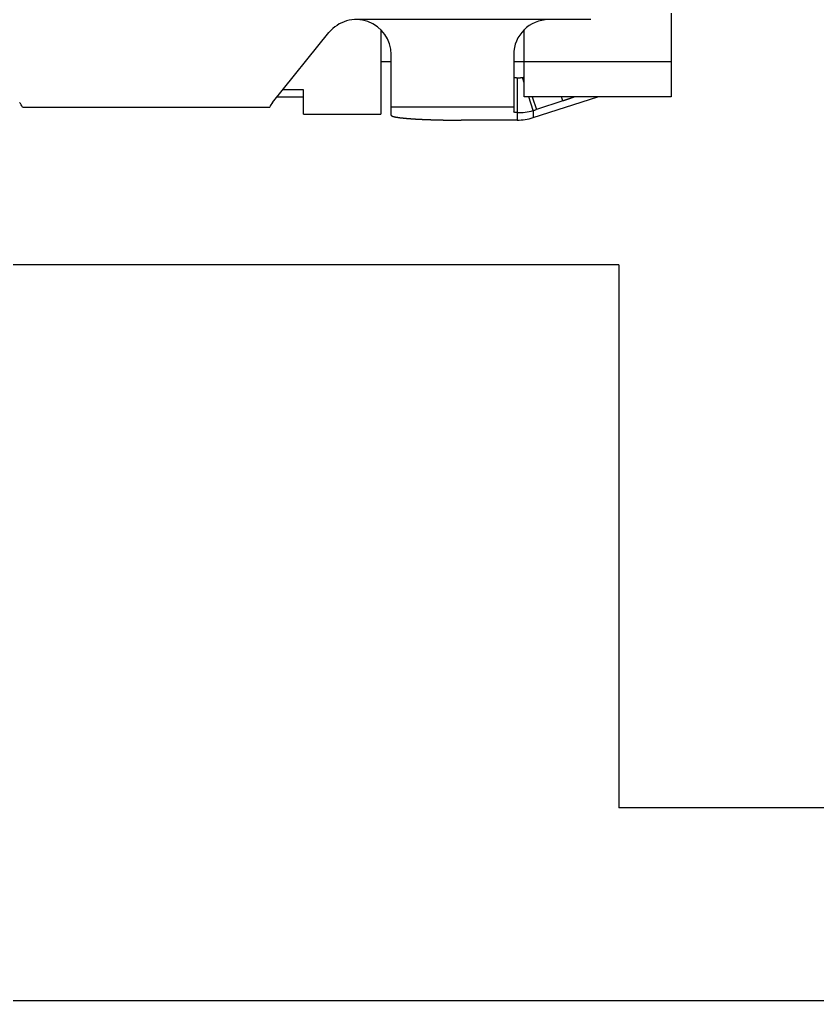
# Model space of a CAD drawing. Extents: x 16.7 to 47.9, y 2.6 to 52.9.
# Drawn here: x 38.919 to 41.197, y 45.071 to 47.871 of the extents above; entities that cross this region are included whole.
import ezdxf

# ---------------------------------------------------------------- set-up
doc = ezdxf.new("R2010")
doc.units = 0
doc.header["$LTSCALE"] = 16.335
doc.layers.get('0').update_dxf_attribs({"linetype": 'CONTINUOUS'})

msp = doc.modelspace()

# ---------------------------------------------------------------- linework, layer by layer
for p, q in [((40.7799, 48.5747), (40.7799, 47.6507)), ((40.5499, 47.8707), (39.8799, 47.8707)), ((39.641, 47.6345), (39.8022, 47.8336)), ((39.9499, 47.8421), (39.9499, 47.6007)), ((40.3599, 47.6507), (40.3599, 47.8421)), ((39.9799, 47.5976), (39.9799, 47.7707)), ((40.3299, 47.7707), (40.3299, 47.6072)), ((39.9499, 47.7507), (39.9799, 47.7507)), ((40.3299, 47.7507), (40.7799, 47.7507)), ((40.3392, 47.7049), (40.3392, 47.5837)), ((40.3599, 47.6898), (40.3546, 47.7059)), ((39.7299, 47.6707), (39.6704, 47.6707)), ((39.7299, 47.6007), (39.7299, 47.6707)), ((39.6542, 47.6507), (39.7299, 47.6507)), ((40.7799, 47.6507), (40.3599, 47.6507)), ((40.3855, 47.6111), (40.3726, 47.6507)), ((40.3824, 47.6507), (40.3944, 47.6139)), ((40.3855, 47.591), (40.5699, 47.6507)), ((40.4705, 47.6385), (40.3944, 47.6139)), ((40.4705, 47.6385), (40.4665, 47.6507)), ((38.9267, 47.6207), (39.6331, 47.6207)), ((39.7299, 47.6007), (39.9499, 47.6007)), ((39.9799, 47.6213), (40.3299, 47.6213)), ((40.3855, 47.6111), (40.3855, 47.591)), ((40.3392, 47.5837), (40.1799, 47.5837)), ((40.6299, 47.1707), (37.9799, 47.1707)), ((40.6299, 47.1707), (40.6299, 45.6207)), ((42.6817, 45.6207), (40.6299, 45.6207))]:
    msp.add_line(p, q)
msp.add_lwpolyline([(26.5299, 45.0707), (47.3799, 45.0707), (47.3799, 46.4207), (46.2735, 46.4207, -0.841815), (45.7799, 47.0353), (45.7799, 50.9062, -0.841815), (46.2735, 51.5207), (47.3799, 51.5207), (47.3799, 52.8707), (26.5299, 52.8707)], format="xyb")
for points in [[(40.3299, 47.7069, 0), (40.3299, 47.7069, 0), (40.3299, 47.7069, 0), (40.3299, 47.7068, 0), (40.3299, 47.7068, 0), (40.33, 47.7068, 0), (40.33, 47.7067, 0), (40.33, 47.7067, 0), (40.33, 47.7067, 0), (40.3301, 47.7066, 0), (40.3301, 47.7066, 0), (40.3301, 47.7066, 0), (40.3302, 47.7066, 0), (40.3302, 47.7065, 0), (40.3302, 47.7065, 0), (40.3303, 47.7065, 0), (40.3303, 47.7065, 0), (40.3303, 47.7065, 0), (40.3304, 47.7065, 0), (40.3304, 47.7064, 0), (40.3304, 47.7064, 0), (40.3305, 47.7064, 0), (40.3305, 47.7064, 0), (40.3305, 47.7064, 0), (40.3306, 47.7064, 0), (40.3306, 47.7063, 0), (40.3306, 47.7063, 0), (40.3307, 47.7063, 0), (40.3307, 47.7063, 0), (40.3307, 47.7063, 0), (40.3308, 47.7063, 0), (40.3308, 47.7063, 0), (40.3308, 47.7063, 0), (40.3309, 47.7062, 0), (40.3309, 47.7062, 0), (40.331, 47.7062, 0), (40.331, 47.7062, 0), (40.331, 47.7062, 0), (40.3311, 47.7062, 0), (40.3311, 47.7062, 0), (40.3311, 47.7062, 0), (40.3312, 47.7061, 0), (40.3312, 47.7061, 0), (40.3312, 47.7061, 0), (40.3313, 47.7061, 0), (40.3313, 47.7061, 0), (40.3314, 47.7061, 0), (40.3314, 47.7061, 0), (40.3314, 47.7061, 0), (40.3315, 47.7061, 0), (40.3315, 47.7061, 0), (40.3315, 47.706, 0), (40.3316, 47.706, 0), (40.3316, 47.706, 0), (40.3316, 47.706, 0), (40.3317, 47.706, 0), (40.3317, 47.706, 0), (40.3318, 47.706, 0), (40.3318, 47.706, 0), (40.3318, 47.706, 0), (40.3319, 47.706, 0), (40.3319, 47.706, 0), (40.3319, 47.7059, 0), (40.332, 47.7059, 0), (40.332, 47.7059, 0), (40.3321, 47.7059, 0), (40.3321, 47.7059, 0), (40.3321, 47.7059, 0), (40.3322, 47.7059, 0), (40.3322, 47.7059, 0), (40.3322, 47.7059, 0), (40.3323, 47.7059, 0), (40.3323, 47.7059, 0), (40.3324, 47.7059, 0), (40.3324, 47.7058, 0), (40.3324, 47.7058, 0), (40.3325, 47.7058, 0), (40.3325, 47.7058, 0), (40.3325, 47.7058, 0), (40.3326, 47.7058, 0), (40.3326, 47.7058, 0), (40.3327, 47.7058, 0), (40.3327, 47.7058, 0), (40.3327, 47.7058, 0), (40.3328, 47.7058, 0), (40.3328, 47.7058, 0), (40.3328, 47.7058, 0), (40.3329, 47.7057, 0), (40.3329, 47.7057, 0), (40.333, 47.7057, 0), (40.333, 47.7057, 0), (40.333, 47.7057, 0), (40.3331, 47.7057, 0), (40.3331, 47.7057, 0), (40.3331, 47.7057, 0), (40.3332, 47.7057, 0), (40.3332, 47.7057, 0), (40.3333, 47.7057, 0), (40.3333, 47.7057, 0), (40.3333, 47.7057, 0), (40.3334, 47.7057, 0), (40.3334, 47.7056, 0), (40.3334, 47.7056, 0), (40.3335, 47.7056, 0), (40.3335, 47.7056, 0), (40.3335, 47.7056, 0), (40.3336, 47.7056, 0), (40.3336, 47.7056, 0), (40.3337, 47.7056, 0), (40.3337, 47.7056, 0), (40.3337, 47.7056, 0), (40.3338, 47.7056, 0), (40.3338, 47.7056, 0), (40.3338, 47.7056, 0), (40.3339, 47.7056, 0), (40.3339, 47.7056, 0), (40.334, 47.7056, 0), (40.334, 47.7055, 0), (40.334, 47.7055, 0), (40.3341, 47.7055, 0), (40.3341, 47.7055, 0), (40.3341, 47.7055, 0), (40.3342, 47.7055, 0), (40.3342, 47.7055, 0), (40.3343, 47.7055, 0), (40.3343, 47.7055, 0), (40.3343, 47.7055, 0), (40.3344, 47.7055, 0), (40.3344, 47.7055, 0), (40.3344, 47.7055, 0), (40.3345, 47.7055, 0), (40.3345, 47.7055, 0), (40.3346, 47.7055, 0), (40.3346, 47.7055, 0), (40.3346, 47.7054, 0), (40.3347, 47.7054, 0), (40.3347, 47.7054, 0), (40.3347, 47.7054, 0), (40.3348, 47.7054, 0), (40.3348, 47.7054, 0), (40.3349, 47.7054, 0), (40.3349, 47.7054, 0), (40.3349, 47.7054, 0), (40.335, 47.7054, 0), (40.335, 47.7054, 0), (40.335, 47.7054, 0), (40.3351, 47.7054, 0), (40.3351, 47.7054, 0), (40.3352, 47.7054, 0), (40.3352, 47.7054, 0), (40.3352, 47.7054, 0), (40.3353, 47.7054, 0), (40.3353, 47.7054, 0), (40.3353, 47.7053, 0), (40.3354, 47.7053, 0), (40.3354, 47.7053, 0), (40.3355, 47.7053, 0), (40.3355, 47.7053, 0), (40.3355, 47.7053, 0), (40.3356, 47.7053, 0), (40.3356, 47.7053, 0), (40.3356, 47.7053, 0), (40.3357, 47.7053, 0), (40.3357, 47.7053, 0), (40.3358, 47.7053, 0), (40.3358, 47.7053, 0), (40.3358, 47.7053, 0), (40.3359, 47.7053, 0), (40.3359, 47.7053, 0), (40.3359, 47.7053, 0), (40.336, 47.7053, 0), (40.336, 47.7053, 0), (40.3361, 47.7053, 0), (40.3361, 47.7052, 0), (40.3361, 47.7052, 0), (40.3362, 47.7052, 0), (40.3362, 47.7052, 0), (40.3362, 47.7052, 0), (40.3363, 47.7052, 0), (40.3363, 47.7052, 0), (40.3364, 47.7052, 0), (40.3364, 47.7052, 0), (40.3364, 47.7052, 0), (40.3365, 47.7052, 0), (40.3365, 47.7052, 0), (40.3365, 47.7052, 0), (40.3366, 47.7052, 0), (40.3366, 47.7052, 0), (40.3367, 47.7052, 0), (40.3367, 47.7052, 0), (40.3367, 47.7052, 0), (40.3368, 47.7052, 0), (40.3368, 47.7052, 0), (40.3369, 47.7052, 0), (40.3369, 47.7052, 0), (40.3369, 47.7051, 0), (40.337, 47.7051, 0), (40.337, 47.7051, 0), (40.337, 47.7051, 0), (40.3371, 47.7051, 0), (40.3371, 47.7051, 0), (40.3372, 47.7051, 0), (40.3372, 47.7051, 0), (40.3372, 47.7051, 0), (40.3373, 47.7051, 0), (40.3373, 47.7051, 0), (40.3373, 47.7051, 0), (40.3374, 47.7051, 0), (40.3374, 47.7051, 0), (40.3375, 47.7051, 0), (40.3375, 47.7051, 0), (40.3375, 47.7051, 0), (40.3376, 47.7051, 0), (40.3376, 47.7051, 0), (40.3376, 47.7051, 0), (40.3377, 47.7051, 0), (40.3377, 47.7051, 0), (40.3378, 47.7051, 0), (40.3378, 47.7051, 0), (40.3378, 47.705, 0), (40.3379, 47.705, 0), (40.3379, 47.705, 0), (40.3379, 47.705, 0), (40.338, 47.705, 0), (40.338, 47.705, 0), (40.3381, 47.705, 0), (40.3381, 47.705, 0), (40.3381, 47.705, 0), (40.3382, 47.705, 0), (40.3382, 47.705, 0), (40.3382, 47.705, 0), (40.3383, 47.705, 0), (40.3383, 47.705, 0), (40.3384, 47.705, 0), (40.3384, 47.705, 0), (40.3384, 47.705, 0), (40.3385, 47.705, 0), (40.3385, 47.705, 0), (40.3385, 47.705, 0), (40.3386, 47.705, 0), (40.3386, 47.705, 0), (40.3387, 47.705, 0), (40.3387, 47.705, 0), (40.3387, 47.705, 0), (40.3388, 47.7049, 0), (40.3388, 47.7049, 0), (40.3388, 47.7049, 0), (40.3389, 47.7049, 0), (40.3389, 47.7049, 0), (40.339, 47.7049, 0), (40.339, 47.7049, 0), (40.339, 47.7049, 0), (40.3391, 47.7049, 0), (40.3391, 47.7049, 0), (40.3392, 47.7049, 0), (40.3392, 47.7049, 0)], [(40.3392, 47.7049, 0), (40.3393, 47.7049, 0), (40.3394, 47.7049, 0), (40.3395, 47.7049, 0), (40.3396, 47.7049, 0), (40.3397, 47.7049, 0), (40.3398, 47.7049, 0), (40.3399, 47.7049, 0), (40.34, 47.7048, 0), (40.3401, 47.7048, 0), (40.3402, 47.7048, 0), (40.3403, 47.7048, 0), (40.3404, 47.7048, 0), (40.3405, 47.7048, 0), (40.3406, 47.7048, 0), (40.3406, 47.7048, 0), (40.3407, 47.7048, 0), (40.3408, 47.7048, 0), (40.3409, 47.7048, 0), (40.341, 47.7048, 0), (40.3411, 47.7048, 0), (40.3412, 47.7048, 0), (40.3413, 47.7048, 0), (40.3414, 47.7048, 0), (40.3415, 47.7048, 0), (40.3416, 47.7047, 0), (40.3417, 47.7047, 0), (40.3418, 47.7047, 0), (40.3419, 47.7047, 0), (40.342, 47.7047, 0), (40.3421, 47.7047, 0), (40.3422, 47.7047, 0), (40.3423, 47.7047, 0), (40.3424, 47.7047, 0), (40.3425, 47.7047, 0), (40.3426, 47.7047, 0), (40.3427, 47.7047, 0), (40.3428, 47.7047, 0), (40.3429, 47.7047, 0), (40.343, 47.7047, 0), (40.3431, 47.7047, 0), (40.3432, 47.7047, 0), (40.3433, 47.7047, 0), (40.3434, 47.7047, 0), (40.3435, 47.7047, 0), (40.3436, 47.7047, 0), (40.3437, 47.7047, 0), (40.3438, 47.7047, 0), (40.3439, 47.7047, 0), (40.344, 47.7047, 0), (40.3441, 47.7047, 0), (40.3442, 47.7047, 0), (40.3443, 47.7047, 0), (40.3444, 47.7047, 0), (40.3445, 47.7047, 0), (40.3446, 47.7047, 0), (40.3447, 47.7047, 0), (40.3448, 47.7047, 0), (40.3448, 47.7047, 0), (40.3449, 47.7047, 0), (40.345, 47.7047, 0), (40.3451, 47.7047, 0), (40.3452, 47.7047, 0), (40.3453, 47.7047, 0), (40.3454, 47.7047, 0), (40.3455, 47.7047, 0), (40.3456, 47.7047, 0), (40.3457, 47.7048, 0), (40.3458, 47.7048, 0), (40.3459, 47.7048, 0), (40.346, 47.7048, 0), (40.3461, 47.7048, 0), (40.3462, 47.7048, 0), (40.3463, 47.7048, 0), (40.3464, 47.7048, 0), (40.3465, 47.7048, 0), (40.3466, 47.7048, 0), (40.3467, 47.7048, 0), (40.3468, 47.7048, 0), (40.3469, 47.7048, 0), (40.347, 47.7048, 0), (40.3471, 47.7048, 0), (40.3472, 47.7048, 0), (40.3473, 47.7048, 0), (40.3474, 47.7048, 0), (40.3475, 47.7049, 0), (40.3476, 47.7049, 0), (40.3477, 47.7049, 0), (40.3478, 47.7049, 0), (40.3479, 47.7049, 0), (40.348, 47.7049, 0), (40.3481, 47.7049, 0), (40.3482, 47.7049, 0), (40.3483, 47.7049, 0), (40.3484, 47.7049, 0), (40.3485, 47.7049, 0), (40.3486, 47.705, 0), (40.3487, 47.705, 0), (40.3488, 47.705, 0), (40.3489, 47.705, 0), (40.349, 47.705, 0), (40.349, 47.705, 0), (40.3491, 47.705, 0), (40.3492, 47.705, 0), (40.3493, 47.705, 0), (40.3494, 47.705, 0), (40.3495, 47.7051, 0), (40.3496, 47.7051, 0), (40.3497, 47.7051, 0), (40.3498, 47.7051, 0), (40.3499, 47.7051, 0), (40.35, 47.7051, 0), (40.3501, 47.7051, 0), (40.3502, 47.7051, 0), (40.3503, 47.7052, 0), (40.3504, 47.7052, 0), (40.3505, 47.7052, 0), (40.3506, 47.7052, 0), (40.3507, 47.7052, 0), (40.3508, 47.7052, 0), (40.3509, 47.7052, 0), (40.351, 47.7053, 0), (40.3511, 47.7053, 0), (40.3512, 47.7053, 0), (40.3513, 47.7053, 0), (40.3514, 47.7053, 0), (40.3515, 47.7053, 0), (40.3516, 47.7053, 0), (40.3517, 47.7054, 0), (40.3518, 47.7054, 0), (40.3519, 47.7054, 0), (40.352, 47.7054, 0), (40.3521, 47.7054, 0), (40.3521, 47.7054, 0), (40.3522, 47.7055, 0), (40.3523, 47.7055, 0), (40.3524, 47.7055, 0), (40.3525, 47.7055, 0), (40.3526, 47.7055, 0), (40.3527, 47.7055, 0), (40.3528, 47.7056, 0), (40.3529, 47.7056, 0), (40.353, 47.7056, 0), (40.3531, 47.7056, 0), (40.3532, 47.7056, 0), (40.3533, 47.7057, 0), (40.3534, 47.7057, 0), (40.3535, 47.7057, 0), (40.3536, 47.7057, 0), (40.3537, 47.7057, 0), (40.3538, 47.7058, 0), (40.3539, 47.7058, 0), (40.354, 47.7058, 0), (40.3541, 47.7058, 0), (40.3542, 47.7058, 0), (40.3543, 47.7059, 0), (40.3544, 47.7059, 0), (40.3544, 47.7059, 0), (40.3545, 47.7059, 0), (40.3546, 47.7059, 0)], [(40.505, 47.6508, 0), (40.5048, 47.6507, 0), (40.5046, 47.6507, 0), (40.5044, 47.6506, 0), (40.5042, 47.6505, 0), (40.504, 47.6504, 0), (40.5037, 47.6503, 0), (40.5035, 47.6502, 0), (40.5033, 47.6501, 0), (40.5031, 47.6501, 0), (40.5029, 47.65, 0), (40.5027, 47.6499, 0), (40.5025, 47.6498, 0), (40.5022, 47.6497, 0), (40.502, 47.6496, 0), (40.5018, 47.6496, 0), (40.5016, 47.6495, 0), (40.5014, 47.6494, 0), (40.5012, 47.6493, 0), (40.5009, 47.6492, 0), (40.5007, 47.6491, 0), (40.5005, 47.6491, 0), (40.5003, 47.649, 0), (40.5001, 47.6489, 0), (40.4999, 47.6488, 0), (40.4997, 47.6487, 0), (40.4994, 47.6486, 0), (40.4992, 47.6486, 0), (40.499, 47.6485, 0), (40.4988, 47.6484, 0), (40.4986, 47.6483, 0), (40.4984, 47.6482, 0), (40.4981, 47.6482, 0), (40.4979, 47.6481, 0), (40.4977, 47.648, 0), (40.4975, 47.6479, 0), (40.4973, 47.6478, 0), (40.4971, 47.6478, 0), (40.4968, 47.6477, 0), (40.4966, 47.6476, 0), (40.4964, 47.6475, 0), (40.4962, 47.6474, 0), (40.496, 47.6473, 0), (40.4958, 47.6473, 0), (40.4955, 47.6472, 0), (40.4953, 47.6471, 0), (40.4951, 47.647, 0), (40.4949, 47.6469, 0), (40.4947, 47.6469, 0), (40.4945, 47.6468, 0), (40.4943, 47.6467, 0), (40.494, 47.6466, 0), (40.4938, 47.6466, 0), (40.4936, 47.6465, 0), (40.4934, 47.6464, 0), (40.4932, 47.6463, 0), (40.4929, 47.6462, 0), (40.4927, 47.6462, 0), (40.4925, 47.6461, 0), (40.4923, 47.646, 0), (40.4921, 47.6459, 0), (40.4919, 47.6458, 0), (40.4916, 47.6458, 0), (40.4914, 47.6457, 0), (40.4912, 47.6456, 0), (40.491, 47.6455, 0), (40.4908, 47.6455, 0), (40.4906, 47.6454, 0), (40.4903, 47.6453, 0), (40.4901, 47.6452, 0), (40.4899, 47.6451, 0), (40.4897, 47.6451, 0), (40.4895, 47.645, 0), (40.4893, 47.6449, 0), (40.489, 47.6448, 0), (40.4888, 47.6448, 0), (40.4886, 47.6447, 0), (40.4884, 47.6446, 0), (40.4882, 47.6445, 0), (40.488, 47.6444, 0), (40.4877, 47.6444, 0), (40.4875, 47.6443, 0), (40.4873, 47.6442, 0), (40.4871, 47.6441, 0), (40.4869, 47.6441, 0), (40.4866, 47.644, 0), (40.4864, 47.6439, 0), (40.4862, 47.6438, 0), (40.486, 47.6438, 0), (40.4858, 47.6437, 0), (40.4856, 47.6436, 0), (40.4853, 47.6435, 0), (40.4851, 47.6435, 0), (40.4849, 47.6434, 0), (40.4847, 47.6433, 0), (40.4845, 47.6432, 0), (40.4842, 47.6432, 0), (40.484, 47.6431, 0), (40.4838, 47.643, 0), (40.4836, 47.6429, 0), (40.4834, 47.6429, 0), (40.4832, 47.6428, 0), (40.4829, 47.6427, 0), (40.4827, 47.6426, 0), (40.4825, 47.6426, 0), (40.4823, 47.6425, 0), (40.4821, 47.6424, 0), (40.4818, 47.6423, 0), (40.4816, 47.6423, 0), (40.4814, 47.6422, 0), (40.4812, 47.6421, 0), (40.481, 47.642, 0), (40.4808, 47.642, 0), (40.4805, 47.6419, 0), (40.4803, 47.6418, 0), (40.4801, 47.6417, 0), (40.4799, 47.6417, 0), (40.4797, 47.6416, 0), (40.4794, 47.6415, 0), (40.4792, 47.6414, 0), (40.479, 47.6414, 0), (40.4788, 47.6413, 0), (40.4786, 47.6412, 0), (40.4784, 47.6411, 0), (40.4781, 47.6411, 0), (40.4779, 47.641, 0), (40.4777, 47.6409, 0), (40.4775, 47.6408, 0), (40.4773, 47.6408, 0), (40.477, 47.6407, 0), (40.4768, 47.6406, 0), (40.4766, 47.6406, 0), (40.4764, 47.6405, 0), (40.4762, 47.6404, 0), (40.4759, 47.6403, 0), (40.4757, 47.6403, 0), (40.4755, 47.6402, 0), (40.4753, 47.6401, 0), (40.4751, 47.64, 0), (40.4748, 47.64, 0), (40.4746, 47.6399, 0), (40.4744, 47.6398, 0), (40.4742, 47.6398, 0), (40.474, 47.6397, 0), (40.4738, 47.6396, 0), (40.4735, 47.6395, 0), (40.4733, 47.6395, 0), (40.4731, 47.6394, 0), (40.4729, 47.6393, 0), (40.4727, 47.6393, 0), (40.4724, 47.6392, 0), (40.4722, 47.6391, 0), (40.472, 47.639, 0), (40.4718, 47.639, 0), (40.4716, 47.6389, 0), (40.4713, 47.6388, 0), (40.4711, 47.6388, 0), (40.4709, 47.6387, 0), (40.4707, 47.6386, 0), (40.4705, 47.6385, 0)], [(40.3392, 47.6052, 0), (40.3392, 47.6052, 0), (40.3391, 47.6052, 0), (40.3391, 47.6052, 0), (40.339, 47.6052, 0), (40.339, 47.6052, 0), (40.339, 47.6052, 0), (40.3389, 47.6052, 0), (40.3389, 47.6052, 0), (40.3388, 47.6052, 0), (40.3388, 47.6052, 0), (40.3388, 47.6052, 0), (40.3387, 47.6052, 0), (40.3387, 47.6052, 0), (40.3387, 47.6052, 0), (40.3386, 47.6052, 0), (40.3386, 47.6052, 0), (40.3385, 47.6052, 0), (40.3385, 47.6052, 0), (40.3385, 47.6052, 0), (40.3384, 47.6052, 0), (40.3384, 47.6052, 0), (40.3384, 47.6052, 0), (40.3383, 47.6052, 0), (40.3383, 47.6052, 0), (40.3382, 47.6052, 0), (40.3382, 47.6052, 0), (40.3382, 47.6053, 0), (40.3381, 47.6053, 0), (40.3381, 47.6053, 0), (40.3381, 47.6053, 0), (40.338, 47.6053, 0), (40.338, 47.6053, 0), (40.3379, 47.6053, 0), (40.3379, 47.6053, 0), (40.3379, 47.6053, 0), (40.3378, 47.6053, 0), (40.3378, 47.6053, 0), (40.3378, 47.6053, 0), (40.3377, 47.6053, 0), (40.3377, 47.6053, 0), (40.3376, 47.6053, 0), (40.3376, 47.6053, 0), (40.3376, 47.6053, 0), (40.3375, 47.6053, 0), (40.3375, 47.6053, 0), (40.3375, 47.6053, 0), (40.3374, 47.6053, 0), (40.3374, 47.6053, 0), (40.3373, 47.6053, 0), (40.3373, 47.6053, 0), (40.3373, 47.6054, 0), (40.3372, 47.6054, 0), (40.3372, 47.6054, 0), (40.3372, 47.6054, 0), (40.3371, 47.6054, 0), (40.3371, 47.6054, 0), (40.337, 47.6054, 0), (40.337, 47.6054, 0), (40.337, 47.6054, 0), (40.3369, 47.6054, 0), (40.3369, 47.6054, 0), (40.3369, 47.6054, 0), (40.3368, 47.6054, 0), (40.3368, 47.6054, 0), (40.3367, 47.6054, 0), (40.3367, 47.6054, 0), (40.3367, 47.6054, 0), (40.3366, 47.6054, 0), (40.3366, 47.6054, 0), (40.3365, 47.6054, 0), (40.3365, 47.6054, 0), (40.3365, 47.6054, 0), (40.3364, 47.6055, 0), (40.3364, 47.6055, 0), (40.3364, 47.6055, 0), (40.3363, 47.6055, 0), (40.3363, 47.6055, 0), (40.3362, 47.6055, 0), (40.3362, 47.6055, 0), (40.3362, 47.6055, 0), (40.3361, 47.6055, 0), (40.3361, 47.6055, 0), (40.3361, 47.6055, 0), (40.336, 47.6055, 0), (40.336, 47.6055, 0), (40.3359, 47.6055, 0), (40.3359, 47.6055, 0), (40.3359, 47.6055, 0), (40.3358, 47.6055, 0), (40.3358, 47.6055, 0), (40.3358, 47.6055, 0), (40.3357, 47.6055, 0), (40.3357, 47.6055, 0), (40.3356, 47.6056, 0), (40.3356, 47.6056, 0), (40.3356, 47.6056, 0), (40.3355, 47.6056, 0), (40.3355, 47.6056, 0), (40.3355, 47.6056, 0), (40.3354, 47.6056, 0), (40.3354, 47.6056, 0), (40.3353, 47.6056, 0), (40.3353, 47.6056, 0), (40.3353, 47.6056, 0), (40.3352, 47.6056, 0), (40.3352, 47.6056, 0), (40.3352, 47.6056, 0), (40.3351, 47.6056, 0), (40.3351, 47.6056, 0), (40.335, 47.6056, 0), (40.335, 47.6056, 0), (40.335, 47.6056, 0), (40.3349, 47.6056, 0), (40.3349, 47.6057, 0), (40.3349, 47.6057, 0), (40.3348, 47.6057, 0), (40.3348, 47.6057, 0), (40.3347, 47.6057, 0), (40.3347, 47.6057, 0), (40.3347, 47.6057, 0), (40.3346, 47.6057, 0), (40.3346, 47.6057, 0), (40.3346, 47.6057, 0), (40.3345, 47.6057, 0), (40.3345, 47.6057, 0), (40.3344, 47.6057, 0), (40.3344, 47.6057, 0), (40.3344, 47.6057, 0), (40.3343, 47.6057, 0), (40.3343, 47.6057, 0), (40.3343, 47.6057, 0), (40.3342, 47.6058, 0), (40.3342, 47.6058, 0), (40.3341, 47.6058, 0), (40.3341, 47.6058, 0), (40.3341, 47.6058, 0), (40.334, 47.6058, 0), (40.334, 47.6058, 0), (40.334, 47.6058, 0), (40.3339, 47.6058, 0), (40.3339, 47.6058, 0), (40.3338, 47.6058, 0), (40.3338, 47.6058, 0), (40.3338, 47.6058, 0), (40.3337, 47.6058, 0), (40.3337, 47.6058, 0), (40.3337, 47.6058, 0), (40.3336, 47.6059, 0), (40.3336, 47.6059, 0), (40.3335, 47.6059, 0), (40.3335, 47.6059, 0), (40.3335, 47.6059, 0), (40.3334, 47.6059, 0), (40.3334, 47.6059, 0), (40.3334, 47.6059, 0), (40.3333, 47.6059, 0), (40.3333, 47.6059, 0), (40.3333, 47.6059, 0), (40.3332, 47.6059, 0), (40.3332, 47.6059, 0), (40.3331, 47.6059, 0), (40.3331, 47.6059, 0), (40.3331, 47.606, 0), (40.333, 47.606, 0), (40.333, 47.606, 0), (40.333, 47.606, 0), (40.3329, 47.606, 0), (40.3329, 47.606, 0), (40.3328, 47.606, 0), (40.3328, 47.606, 0), (40.3328, 47.606, 0), (40.3327, 47.606, 0), (40.3327, 47.606, 0), (40.3327, 47.606, 0), (40.3326, 47.606, 0), (40.3326, 47.606, 0), (40.3325, 47.6061, 0), (40.3325, 47.6061, 0), (40.3325, 47.6061, 0), (40.3324, 47.6061, 0), (40.3324, 47.6061, 0), (40.3324, 47.6061, 0), (40.3323, 47.6061, 0), (40.3323, 47.6061, 0), (40.3322, 47.6061, 0), (40.3322, 47.6061, 0), (40.3322, 47.6061, 0), (40.3321, 47.6061, 0), (40.3321, 47.6062, 0), (40.3321, 47.6062, 0), (40.332, 47.6062, 0), (40.332, 47.6062, 0), (40.3319, 47.6062, 0), (40.3319, 47.6062, 0), (40.3319, 47.6062, 0), (40.3318, 47.6062, 0), (40.3318, 47.6062, 0), (40.3318, 47.6062, 0), (40.3317, 47.6062, 0), (40.3317, 47.6062, 0), (40.3316, 47.6063, 0), (40.3316, 47.6063, 0), (40.3316, 47.6063, 0), (40.3315, 47.6063, 0), (40.3315, 47.6063, 0), (40.3315, 47.6063, 0), (40.3314, 47.6063, 0), (40.3314, 47.6063, 0), (40.3314, 47.6063, 0), (40.3313, 47.6063, 0), (40.3313, 47.6064, 0), (40.3312, 47.6064, 0), (40.3312, 47.6064, 0), (40.3312, 47.6064, 0), (40.3311, 47.6064, 0), (40.3311, 47.6064, 0), (40.3311, 47.6064, 0), (40.331, 47.6064, 0), (40.331, 47.6065, 0), (40.331, 47.6065, 0), (40.3309, 47.6065, 0), (40.3309, 47.6065, 0), (40.3308, 47.6065, 0), (40.3308, 47.6065, 0), (40.3308, 47.6065, 0), (40.3307, 47.6065, 0), (40.3307, 47.6066, 0), (40.3307, 47.6066, 0), (40.3306, 47.6066, 0), (40.3306, 47.6066, 0), (40.3306, 47.6066, 0), (40.3305, 47.6066, 0), (40.3305, 47.6066, 0), (40.3305, 47.6067, 0), (40.3304, 47.6067, 0), (40.3304, 47.6067, 0), (40.3304, 47.6067, 0), (40.3303, 47.6067, 0), (40.3303, 47.6067, 0), (40.3303, 47.6068, 0), (40.3302, 47.6068, 0), (40.3302, 47.6068, 0), (40.3302, 47.6068, 0), (40.3301, 47.6068, 0), (40.3301, 47.6069, 0), (40.3301, 47.6069, 0), (40.33, 47.6069, 0), (40.33, 47.6069, 0), (40.33, 47.607, 0), (40.33, 47.607, 0), (40.3299, 47.607, 0), (40.3299, 47.6071, 0), (40.3299, 47.6071, 0), (40.3299, 47.6071, 0), (40.3299, 47.6072, 0)], [(39.9799, 47.5976, 0), (39.98, 47.5972, 0), (39.9802, 47.5969, 0), (39.9805, 47.5965, 0), (39.9809, 47.5962, 0), (39.9812, 47.596, 0), (39.9816, 47.5958, 0), (39.982, 47.5956, 0), (39.9823, 47.5954, 0), (39.9827, 47.5953, 0), (39.9831, 47.5951, 0), (39.9835, 47.595, 0), (39.9839, 47.5948, 0), (39.9843, 47.5947, 0), (39.9847, 47.5946, 0), (39.9851, 47.5944, 0), (39.9855, 47.5943, 0), (39.9859, 47.5942, 0), (39.9863, 47.5941, 0), (39.9867, 47.594, 0), (39.9872, 47.5939, 0), (39.9876, 47.5938, 0), (39.988, 47.5937, 0), (39.9884, 47.5936, 0), (39.9888, 47.5935, 0), (39.9892, 47.5934, 0), (39.9896, 47.5933, 0), (39.99, 47.5932, 0), (39.9904, 47.5931, 0), (39.9909, 47.5931, 0), (39.9913, 47.593, 0), (39.9917, 47.5929, 0), (39.9921, 47.5928, 0), (39.9925, 47.5927, 0), (39.9929, 47.5927, 0), (39.9933, 47.5926, 0), (39.9937, 47.5925, 0), (39.9942, 47.5924, 0), (39.9946, 47.5924, 0), (39.995, 47.5923, 0), (39.9954, 47.5922, 0), (39.9958, 47.5922, 0), (39.9962, 47.5921, 0), (39.9967, 47.592, 0), (39.9971, 47.592, 0), (39.9975, 47.5919, 0), (39.9979, 47.5918, 0), (39.9983, 47.5918, 0), (39.9987, 47.5917, 0), (39.9991, 47.5916, 0), (39.9996, 47.5916, 0), (40, 47.5915, 0), (40.0004, 47.5915, 0), (40.0008, 47.5914, 0), (40.0012, 47.5913, 0), (40.0017, 47.5913, 0), (40.0021, 47.5912, 0), (40.0025, 47.5912, 0), (40.0029, 47.5911, 0), (40.0033, 47.5911, 0), (40.0037, 47.591, 0), (40.0042, 47.591, 0), (40.0046, 47.5909, 0), (40.005, 47.5908, 0), (40.0054, 47.5908, 0), (40.0058, 47.5907, 0), (40.0062, 47.5907, 0), (40.0067, 47.5906, 0), (40.0071, 47.5906, 0), (40.0075, 47.5905, 0), (40.0079, 47.5905, 0), (40.0083, 47.5904, 0), (40.0088, 47.5904, 0), (40.0092, 47.5903, 0), (40.0096, 47.5903, 0), (40.01, 47.5903, 0), (40.0104, 47.5902, 0), (40.0108, 47.5902, 0), (40.0113, 47.5901, 0), (40.0117, 47.5901, 0), (40.0121, 47.59, 0), (40.0125, 47.59, 0), (40.0129, 47.5899, 0), (40.0134, 47.5899, 0), (40.0138, 47.5899, 0), (40.0142, 47.5898, 0), (40.0146, 47.5898, 0), (40.015, 47.5897, 0), (40.0155, 47.5897, 0), (40.0159, 47.5896, 0), (40.0163, 47.5896, 0), (40.0167, 47.5896, 0), (40.0171, 47.5895, 0), (40.0175, 47.5895, 0), (40.018, 47.5894, 0), (40.0184, 47.5894, 0), (40.0188, 47.5894, 0), (40.0192, 47.5893, 0), (40.0196, 47.5893, 0), (40.0201, 47.5892, 0), (40.0205, 47.5892, 0), (40.0209, 47.5892, 0), (40.0213, 47.5891, 0), (40.0217, 47.5891, 0), (40.0222, 47.589, 0), (40.0226, 47.589, 0), (40.023, 47.589, 0), (40.0234, 47.5889, 0), (40.0238, 47.5889, 0), (40.0243, 47.5889, 0), (40.0247, 47.5888, 0), (40.0251, 47.5888, 0), (40.0255, 47.5888, 0), (40.0259, 47.5887, 0), (40.0264, 47.5887, 0), (40.0268, 47.5886, 0), (40.0272, 47.5886, 0), (40.0276, 47.5886, 0), (40.028, 47.5885, 0), (40.0285, 47.5885, 0), (40.0289, 47.5885, 0), (40.0293, 47.5884, 0), (40.0297, 47.5884, 0), (40.0301, 47.5884, 0), (40.0305, 47.5883, 0), (40.031, 47.5883, 0), (40.0314, 47.5883, 0), (40.0318, 47.5882, 0), (40.0322, 47.5882, 0), (40.0326, 47.5882, 0), (40.0331, 47.5881, 0), (40.0335, 47.5881, 0), (40.0339, 47.5881, 0), (40.0343, 47.5881, 0), (40.0347, 47.588, 0), (40.0352, 47.588, 0), (40.0356, 47.588, 0), (40.036, 47.5879, 0), (40.0364, 47.5879, 0), (40.0368, 47.5879, 0), (40.0373, 47.5878, 0), (40.0377, 47.5878, 0), (40.0381, 47.5878, 0), (40.0385, 47.5878, 0), (40.0389, 47.5877, 0), (40.0394, 47.5877, 0), (40.0398, 47.5877, 0), (40.0402, 47.5876, 0), (40.0406, 47.5876, 0), (40.041, 47.5876, 0), (40.0415, 47.5875, 0), (40.0419, 47.5875, 0), (40.0423, 47.5875, 0), (40.0427, 47.5875, 0), (40.0431, 47.5874, 0), (40.0436, 47.5874, 0), (40.044, 47.5874, 0), (40.0444, 47.5874, 0), (40.0448, 47.5873, 0), (40.0452, 47.5873, 0), (40.0457, 47.5873, 0), (40.0461, 47.5872, 0), (40.0465, 47.5872, 0), (40.0469, 47.5872, 0), (40.0473, 47.5872, 0), (40.0478, 47.5871, 0), (40.0482, 47.5871, 0), (40.0486, 47.5871, 0), (40.049, 47.5871, 0), (40.0494, 47.587, 0), (40.0499, 47.587, 0), (40.0503, 47.587, 0), (40.0507, 47.587, 0), (40.0511, 47.5869, 0), (40.0516, 47.5869, 0), (40.052, 47.5869, 0), (40.0524, 47.5869, 0), (40.0528, 47.5868, 0), (40.0532, 47.5868, 0), (40.0537, 47.5868, 0), (40.0541, 47.5868, 0), (40.0545, 47.5867, 0), (40.0549, 47.5867, 0), (40.0553, 47.5867, 0), (40.0558, 47.5867, 0), (40.0562, 47.5867, 0), (40.0566, 47.5866, 0), (40.057, 47.5866, 0), (40.0574, 47.5866, 0), (40.0579, 47.5866, 0), (40.0583, 47.5865, 0), (40.0587, 47.5865, 0), (40.0591, 47.5865, 0), (40.0595, 47.5865, 0), (40.06, 47.5865, 0), (40.0604, 47.5864, 0), (40.0608, 47.5864, 0), (40.0612, 47.5864, 0), (40.0616, 47.5864, 0), (40.0621, 47.5863, 0), (40.0625, 47.5863, 0), (40.0629, 47.5863, 0), (40.0633, 47.5863, 0), (40.0637, 47.5863, 0), (40.0642, 47.5862, 0), (40.0646, 47.5862, 0), (40.065, 47.5862, 0), (40.0654, 47.5862, 0), (40.0658, 47.5862, 0), (40.0663, 47.5861, 0), (40.0667, 47.5861, 0), (40.0671, 47.5861, 0), (40.0675, 47.5861, 0), (40.0679, 47.5861, 0), (40.0684, 47.586, 0), (40.0688, 47.586, 0), (40.0692, 47.586, 0), (40.0696, 47.586, 0), (40.0701, 47.586, 0), (40.0705, 47.5859, 0), (40.0709, 47.5859, 0), (40.0713, 47.5859, 0), (40.0717, 47.5859, 0), (40.0722, 47.5859, 0), (40.0726, 47.5858, 0), (40.073, 47.5858, 0), (40.0734, 47.5858, 0), (40.0738, 47.5858, 0), (40.0743, 47.5858, 0), (40.0747, 47.5858, 0), (40.0751, 47.5857, 0), (40.0755, 47.5857, 0), (40.0759, 47.5857, 0), (40.0764, 47.5857, 0), (40.0768, 47.5857, 0), (40.0772, 47.5856, 0), (40.0776, 47.5856, 0), (40.078, 47.5856, 0), (40.0785, 47.5856, 0), (40.0789, 47.5856, 0), (40.0793, 47.5856, 0), (40.0797, 47.5855, 0), (40.0801, 47.5855, 0), (40.0806, 47.5855, 0), (40.081, 47.5855, 0), (40.0814, 47.5855, 0), (40.0818, 47.5855, 0), (40.0822, 47.5854, 0), (40.0827, 47.5854, 0), (40.0831, 47.5854, 0), (40.0835, 47.5854, 0), (40.0839, 47.5854, 0), (40.0844, 47.5854, 0), (40.0848, 47.5853, 0), (40.0852, 47.5853, 0), (40.0856, 47.5853, 0), (40.086, 47.5853, 0), (40.0865, 47.5853, 0), (40.0869, 47.5853, 0), (40.0873, 47.5853, 0), (40.0877, 47.5852, 0), (40.0881, 47.5852, 0), (40.0886, 47.5852, 0), (40.089, 47.5852, 0), (40.0894, 47.5852, 0), (40.0898, 47.5852, 0), (40.0902, 47.5851, 0), (40.0907, 47.5851, 0), (40.0911, 47.5851, 0), (40.0915, 47.5851, 0), (40.0919, 47.5851, 0), (40.0923, 47.5851, 0), (40.0928, 47.5851, 0), (40.0932, 47.585, 0), (40.0936, 47.585, 0), (40.094, 47.585, 0), (40.0944, 47.585, 0), (40.0949, 47.585, 0), (40.0953, 47.585, 0), (40.0957, 47.585, 0), (40.0961, 47.585, 0), (40.0966, 47.5849, 0), (40.097, 47.5849, 0), (40.0974, 47.5849, 0), (40.0978, 47.5849, 0), (40.0982, 47.5849, 0), (40.0987, 47.5849, 0), (40.0991, 47.5849, 0), (40.0995, 47.5848, 0), (40.0999, 47.5848, 0), (40.1003, 47.5848, 0), (40.1008, 47.5848, 0), (40.1012, 47.5848, 0), (40.1016, 47.5848, 0), (40.102, 47.5848, 0), (40.1024, 47.5848, 0), (40.1029, 47.5847, 0), (40.1033, 47.5847, 0), (40.1037, 47.5847, 0), (40.1041, 47.5847, 0), (40.1045, 47.5847, 0), (40.105, 47.5847, 0), (40.1054, 47.5847, 0), (40.1058, 47.5847, 0), (40.1062, 47.5846, 0), (40.1067, 47.5846, 0), (40.1071, 47.5846, 0), (40.1075, 47.5846, 0), (40.1079, 47.5846, 0), (40.1083, 47.5846, 0), (40.1088, 47.5846, 0), (40.1092, 47.5846, 0), (40.1096, 47.5846, 0), (40.11, 47.5845, 0), (40.1104, 47.5845, 0), (40.1109, 47.5845, 0), (40.1113, 47.5845, 0), (40.1117, 47.5845, 0), (40.1121, 47.5845, 0), (40.1125, 47.5845, 0), (40.113, 47.5845, 0), (40.1134, 47.5845, 0), (40.1138, 47.5845, 0), (40.1142, 47.5844, 0), (40.1146, 47.5844, 0), (40.1151, 47.5844, 0), (40.1155, 47.5844, 0), (40.1159, 47.5844, 0), (40.1163, 47.5844, 0), (40.1168, 47.5844, 0), (40.1172, 47.5844, 0), (40.1176, 47.5844, 0), (40.118, 47.5844, 0), (40.1184, 47.5843, 0), (40.1189, 47.5843, 0), (40.1193, 47.5843, 0), (40.1197, 47.5843, 0), (40.1201, 47.5843, 0), (40.1205, 47.5843, 0), (40.121, 47.5843, 0), (40.1214, 47.5843, 0), (40.1218, 47.5843, 0), (40.1222, 47.5843, 0), (40.1226, 47.5843, 0), (40.1231, 47.5842, 0), (40.1235, 47.5842, 0), (40.1239, 47.5842, 0), (40.1243, 47.5842, 0), (40.1248, 47.5842, 0), (40.1252, 47.5842, 0), (40.1256, 47.5842, 0), (40.126, 47.5842, 0), (40.1264, 47.5842, 0), (40.1269, 47.5842, 0), (40.1273, 47.5842, 0), (40.1277, 47.5842, 0), (40.1281, 47.5841, 0), (40.1285, 47.5841, 0), (40.129, 47.5841, 0), (40.1294, 47.5841, 0), (40.1298, 47.5841, 0), (40.1302, 47.5841, 0), (40.1306, 47.5841, 0), (40.1311, 47.5841, 0), (40.1315, 47.5841, 0), (40.1319, 47.5841, 0), (40.1323, 47.5841, 0), (40.1327, 47.5841, 0), (40.1332, 47.5841, 0), (40.1336, 47.584, 0), (40.134, 47.584, 0), (40.1344, 47.584, 0), (40.1349, 47.584, 0), (40.1353, 47.584, 0), (40.1357, 47.584, 0), (40.1361, 47.584, 0), (40.1365, 47.584, 0), (40.137, 47.584, 0), (40.1374, 47.584, 0), (40.1378, 47.584, 0), (40.1382, 47.584, 0), (40.1386, 47.584, 0), (40.1391, 47.584, 0), (40.1395, 47.584, 0), (40.1399, 47.5839, 0), (40.1403, 47.5839, 0), (40.1407, 47.5839, 0), (40.1412, 47.5839, 0), (40.1416, 47.5839, 0), (40.142, 47.5839, 0), (40.1424, 47.5839, 0), (40.1429, 47.5839, 0), (40.1433, 47.5839, 0), (40.1437, 47.5839, 0), (40.1441, 47.5839, 0), (40.1445, 47.5839, 0), (40.145, 47.5839, 0), (40.1454, 47.5839, 0), (40.1458, 47.5839, 0), (40.1462, 47.5839, 0), (40.1466, 47.5839, 0), (40.1471, 47.5839, 0), (40.1475, 47.5839, 0), (40.1479, 47.5838, 0), (40.1483, 47.5838, 0), (40.1487, 47.5838, 0), (40.1492, 47.5838, 0), (40.1496, 47.5838, 0), (40.15, 47.5838, 0), (40.1504, 47.5838, 0), (40.1508, 47.5838, 0), (40.1513, 47.5838, 0), (40.1517, 47.5838, 0), (40.1521, 47.5838, 0), (40.1525, 47.5838, 0), (40.153, 47.5838, 0), (40.1534, 47.5838, 0), (40.1538, 47.5838, 0), (40.1542, 47.5838, 0), (40.1546, 47.5838, 0), (40.1551, 47.5838, 0), (40.1555, 47.5838, 0), (40.1559, 47.5838, 0), (40.1563, 47.5838, 0), (40.1567, 47.5838, 0), (40.1572, 47.5838, 0), (40.1576, 47.5838, 0), (40.158, 47.5838, 0), (40.1584, 47.5837, 0), (40.1588, 47.5837, 0), (40.1593, 47.5837, 0), (40.1597, 47.5837, 0), (40.1601, 47.5837, 0), (40.1605, 47.5837, 0), (40.161, 47.5837, 0), (40.1614, 47.5837, 0), (40.1618, 47.5837, 0), (40.1622, 47.5837, 0), (40.1626, 47.5837, 0), (40.1631, 47.5837, 0), (40.1635, 47.5837, 0), (40.1639, 47.5837, 0), (40.1643, 47.5837, 0), (40.1647, 47.5837, 0), (40.1652, 47.5837, 0), (40.1656, 47.5837, 0), (40.166, 47.5837, 0), (40.1664, 47.5837, 0), (40.1668, 47.5837, 0), (40.1673, 47.5837, 0), (40.1677, 47.5837, 0), (40.1681, 47.5837, 0), (40.1685, 47.5837, 0), (40.169, 47.5837, 0), (40.1694, 47.5837, 0), (40.1698, 47.5837, 0), (40.1702, 47.5837, 0), (40.1706, 47.5837, 0), (40.1711, 47.5837, 0), (40.1715, 47.5837, 0), (40.1719, 47.5837, 0), (40.1723, 47.5837, 0), (40.1727, 47.5837, 0), (40.1732, 47.5837, 0), (40.1736, 47.5837, 0), (40.174, 47.5837, 0), (40.1744, 47.5837, 0), (40.1748, 47.5837, 0), (40.1753, 47.5837, 0), (40.1757, 47.5837, 0), (40.1761, 47.5837, 0), (40.1765, 47.5837, 0), (40.177, 47.5837, 0), (40.1774, 47.5837, 0), (40.1778, 47.5837, 0), (40.1782, 47.5837, 0), (40.1786, 47.5837, 0), (40.1791, 47.5837, 0), (40.1795, 47.5837, 0), (40.1799, 47.5837, 0)]]:
    msp.add_polyline3d(points)
for centre, radius, start, end in [((39.8799, 47.7707), 0.1, 0, 141.0233), ((40.4299, 47.7707), 0.1, 90, 180), ((40.1393, 48.3999), 0.7266, 287.2387, 287.6731), ((38.8799, 47.603), 0.05, 20.7254, 38.9767), ((39.6799, 47.603), 0.05, 141.0233, 159.2746), ((40.3437, 47.7542), 0.1491, 268.2651, 286.2956), ((40.1659, 48.3186), 0.7408, 287.2433, 287.9603), ((40.3392, 47.734), 0.1503, 269.9992, 287.9576)]:
    msp.add_arc(centre, radius, start, end)

doc.saveas('drawing.dxf')
